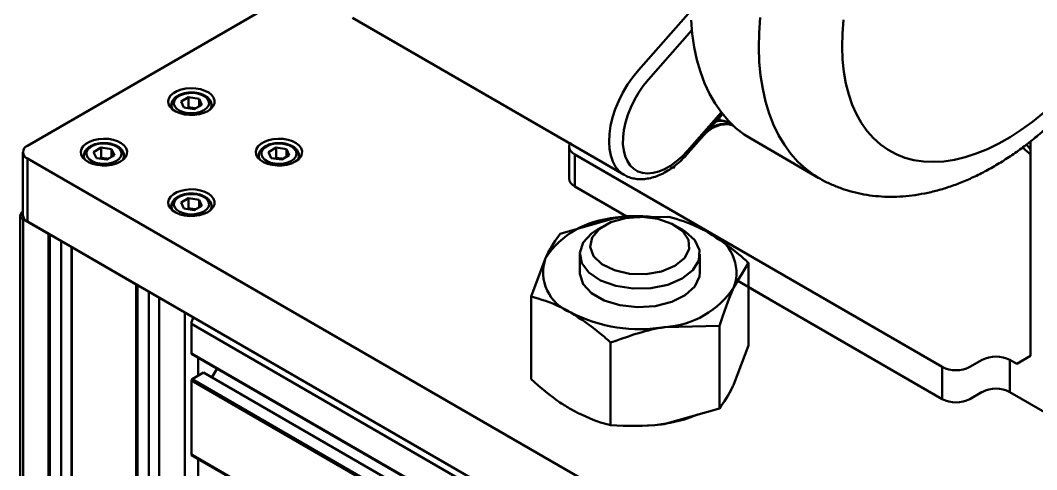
# Model space of a CAD drawing. Header units: millimetres. Extents: x 32504 to 36677, y 41990 to 42879.
# Drawn here: x 33424.8 to 33490.6, y 42696.8 to 42725.8 of the extents above; entities that cross this region are included whole.
import ezdxf

# ---------------------------------------------------------------- set-up
doc = ezdxf.new("R2010")
doc.units = ezdxf.units.MM
doc.layers.add('Net_dam', color=7, linetype='Continuous', lineweight=50)

msp = doc.modelspace()

# ---------------------------------------------------------------- linework, layer by layer
at = {"layer": 'Net_dam'}
for p, q in [((33444.3022, 42728.671), (33425.2953, 42717.6986)), ((33468.19, 42726.4228), (33464.8074, 42722.5931)), ((33446.3236, 42725.9686), (33463.8871, 42715.819)), ((33465.451, 42721.9789), (33468.2627, 42725.1622)), ((33435.722, 42720.8457), (33435.2305, 42720.5619)), ((33436.3935, 42720.7418), (33435.722, 42720.8457)), ((33435.722, 42720.1924), (33435.722, 42720.8457)), ((33434.6019, 42720.3274), (33434.6019, 42720.124)), ((33435.4104, 42720.1743), (33435.2305, 42720.5619)), ((33436.0818, 42720.0704), (33435.4104, 42720.1743)), ((33435.722, 42720.1924), (33435.6314, 42720.1401)), ((33436.0577, 42720.1405), (33435.722, 42720.1924)), ((33436.0818, 42720.0704), (33436.5734, 42720.3542)), ((33436.3935, 42720.7418), (33436.5734, 42720.3542)), ((33436.3935, 42720.2503), (33436.3935, 42720.7418)), ((33437.2019, 42720.124), (33437.2019, 42720.3274)), ((33436.1725, 42720.1228), (33436.0577, 42720.1405)), ((33470.1642, 42719.8483), (33467.9789, 42717.3742)), ((33468.0061, 42717.2132), (33470.244, 42719.7469)), ((33469.8846, 42719.3366), (33469.8839, 42719.3392)), ((33470.0162, 42719.4889), (33470.0656, 42719.3387)), ((33470.6477, 42719.1799), (33470.5988, 42719.2006)), ((33470.679, 42719.1561), (33470.6304, 42719.304)), ((33470.8443, 42719.0309), (33470.6467, 42719.1805)), ((33430.0652, 42717.58), (33429.5736, 42717.2963)), ((33430.7366, 42717.4762), (33430.0652, 42717.58)), ((33430.0652, 42716.9268), (33430.0652, 42717.58)), ((33441.3789, 42717.58), (33440.8873, 42717.2963)), ((33442.0503, 42717.4762), (33441.3789, 42717.58)), ((33441.3789, 42716.9268), (33441.3789, 42717.58)), ((33460.324, 42717.6561), (33460.324, 42715.5821)), ((33472.0747, 42718.1609), (33476.4764, 42715.6173)), ((33490.1685, 42717.9939), (33490.1685, 42704.123)), ((33425.0024, 42717.2904), (33425.0024, 42713.2077)), ((33425.2953, 42716.8822), (33487.5207, 42680.9602)), ((33425.2953, 42716.8822), (33425.2953, 42712.7995)), ((33428.9451, 42717.0618), (33428.9451, 42716.8584)), ((33429.7535, 42716.9087), (33429.5736, 42717.2963)), ((33430.425, 42716.8048), (33429.7535, 42716.9087)), ((33430.0652, 42716.9268), (33429.9745, 42716.8745)), ((33430.4009, 42716.8749), (33430.0652, 42716.9268)), ((33430.425, 42716.8048), (33430.9165, 42717.0886)), ((33430.7366, 42717.4762), (33430.9165, 42717.0886)), ((33430.7366, 42716.9847), (33430.7366, 42717.4762)), ((33431.5451, 42716.8584), (33431.5451, 42717.0618)), ((33440.2588, 42717.0618), (33440.2588, 42716.8584)), ((33441.0673, 42716.9087), (33440.8873, 42717.2963)), ((33441.7387, 42716.8048), (33441.0673, 42716.9087)), ((33441.3789, 42716.9268), (33441.2882, 42716.8745)), ((33441.7146, 42716.8749), (33441.3789, 42716.9268)), ((33441.7387, 42716.8048), (33442.2302, 42717.0886)), ((33442.0503, 42717.4762), (33442.2302, 42717.0886)), ((33442.0503, 42716.9847), (33442.0503, 42717.4762)), ((33442.8588, 42716.8584), (33442.8588, 42717.0618)), ((33460.6955, 42717.1379), (33467.744, 42713.0647)), ((33460.6955, 42717.1379), (33484.4464, 42703.4127)), ((33460.6955, 42715.0639), (33460.6955, 42717.1379)), ((33430.5156, 42716.8571), (33430.4009, 42716.8749)), ((33441.8293, 42716.8571), (33441.7146, 42716.8749)), ((33467.1498, 42716.274), (33467.05, 42716.3317)), ((33464.0179, 42713.144), (33460.6955, 42715.0639)), ((33435.722, 42714.3144), (33435.2305, 42714.0306)), ((33436.3935, 42714.2105), (33435.722, 42714.3144)), ((33435.722, 42713.6612), (33435.722, 42714.3144)), ((33434.6019, 42713.7961), (33434.6019, 42713.5928)), ((33435.4104, 42713.643), (33435.2305, 42714.0306)), ((33436.0818, 42713.5392), (33435.4104, 42713.643)), ((33435.722, 42713.6612), (33435.6314, 42713.6088)), ((33436.0577, 42713.6092), (33435.722, 42713.6612)), ((33436.1725, 42713.5915), (33436.0577, 42713.6092)), ((33436.0818, 42713.5392), (33436.5734, 42713.8229)), ((33436.3935, 42714.2105), (33436.5734, 42713.8229)), ((33436.3935, 42713.7191), (33436.3935, 42714.2105)), ((33437.2019, 42713.5928), (33437.2019, 42713.7961)), ((33424.8367, 42713.2077), (33424.8367, 42388.2245)), ((33425.0125, 42712.9628), (33426.6671, 42712.0076)), ((33425.0125, 42712.9628), (33425.0125, 42387.9795)), ((33459.744, 42712.019), (33463.2611, 42713.0229)), ((33465.2258, 42713.0843), (33466.7781, 42713.107)), ((33425.2953, 42712.7995), (33487.5207, 42676.8775)), ((33462.6224, 42712.5598), (33462.1486, 42712.2861)), ((33467.638, 42712.2861), (33467.1642, 42712.5598)), ((33426.6671, 42712.0076), (33426.6671, 42387.0243)), ((33426.752, 42711.9586), (33426.752, 42387.0243)), ((33427.4874, 42711.5341), (33427.4874, 42387.4489)), ((33428.1486, 42711.1523), (33428.1486, 42386.1834)), ((33428.1662, 42711.1422), (33432.324, 42708.7419)), ((33428.1662, 42711.1422), (33428.1662, 42386.1589)), ((33457.8593, 42707.9583), (33458.8017, 42710.4486)), ((33461.0124, 42710.7022), (33461.0124, 42709.5063)), ((33468.7743, 42709.5063), (33468.7743, 42710.7022)), ((33471.9273, 42710.1344), (33470.985, 42708.564)), ((33471.9273, 42704.7956), (33471.9273, 42710.1344)), ((33432.324, 42708.7419), (33432.324, 42383.7587)), ((33432.4088, 42708.693), (33432.4088, 42383.7587)), ((33473.4953, 42707.6671), (33471.2317, 42708.9752)), ((33484.4464, 42701.3387), (33471.9273, 42708.5732)), ((33433.1442, 42708.2684), (33433.1442, 42384.1832)), ((33433.8055, 42707.8867), (33433.8055, 42382.9178)), ((33433.823, 42707.8766), (33435.4777, 42706.9214)), ((33433.823, 42707.8766), (33433.823, 42382.8933)), ((33457.8593, 42702.6195), (33457.8593, 42707.9583)), ((33435.4777, 42706.9214), (33435.4777, 42381.9381)), ((33435.9019, 42706.1865), (33476.9141, 42682.5107)), ((33435.9019, 42704.2758), (33435.9019, 42706.1865)), ((33470.0426, 42706.0737), (33466.5256, 42705.9897)), ((33470.0426, 42700.7349), (33470.0426, 42706.0737)), ((33463.0085, 42699.6469), (33463.0085, 42704.9857)), ((33471.9273, 42704.7956), (33470.985, 42702.3053)), ((33435.9019, 42704.2758), (33476.9141, 42680.6)), ((33435.9144, 42704.2483), (33476.9265, 42680.5725)), ((33436.3262, 42704.0106), (33436.3262, 42702.8387)), ((33487.0261, 42703.8646), (33486.234, 42703.4078)), ((33488.8221, 42701.79), (33488.8221, 42703.864)), ((33489.2709, 42703.6047), (33488.8221, 42703.864)), ((33490.1685, 42704.123), (33489.2709, 42703.6047)), ((33437.2265, 42702.7271), (33437.5573, 42703.2999)), ((33484.4464, 42703.4127), (33484.4464, 42701.3387)), ((33435.9019, 42702.5447), (33476.9141, 42678.8689)), ((33435.9019, 42697.7435), (33435.9019, 42702.5447)), ((33435.9444, 42702.6182), (33436.6797, 42703.0428)), ((33435.9444, 42702.6182), (33476.9565, 42678.9424)), ((33436.6797, 42703.0428), (33477.1626, 42679.6725)), ((33487.0346, 42701.7949), (33486.2425, 42701.3381)), ((33488.8221, 42701.79), (33491.5148, 42700.234)), ((33470.0426, 42700.7349), (33466.5256, 42699.731)), ((33435.9019, 42697.7435), (33476.9141, 42674.0676)), ((33435.9144, 42697.716), (33476.9265, 42674.0402)), ((33436.3262, 42697.4783), (33436.3262, 42696.3063))]:
    msp.add_line(p, q, dxfattribs=at)
at = {"layer": 'Net_dam', "flags": 128}
for points in [[(33472.0747, 42718.1609), (33471.6412, 42718.4357), (33471.1108, 42718.8462), (33470.6195, 42719.3155), (33470.1692, 42719.8419), (33469.7616, 42720.4234), (33469.3982, 42721.0577), (33469.0805, 42721.7425), (33468.8096, 42722.4753), (33468.5866, 42723.2531), (33468.4122, 42724.0732), (33468.2872, 42724.9323), (33468.212, 42725.8273)], [(33472.673, 42725.9864), (33472.6059, 42725.0049), (33472.5892, 42724.0496), (33472.6232, 42723.124), (33472.7076, 42722.2318), (33472.8421, 42721.3763), (33473.0262, 42720.5607), (33473.2593, 42719.7882), (33473.5404, 42719.0617), (33473.8684, 42718.384), (33474.2422, 42717.7577), (33474.6602, 42717.1852), (33475.1209, 42716.6685), (33475.6226, 42716.2098), (33476.1633, 42715.8107), (33476.4737, 42715.6188)], [(33478.0652, 42725.8376), (33477.996, 42724.9582), (33477.9771, 42724.1043), (33478.0086, 42723.2799), (33478.0904, 42722.4891), (33478.2221, 42721.7356), (33478.4031, 42721.0229), (33478.6324, 42720.3545), (33478.9091, 42719.7336), (33479.2318, 42719.1631), (33479.599, 42718.6458), (33480.0088, 42718.184), (33480.4594, 42717.78), (33480.9486, 42717.4358), (33481.4741, 42717.1529), (33482.0334, 42716.9328), (33482.6237, 42716.7764), (33483.2424, 42716.6845), (33483.8864, 42716.6575), (33484.5527, 42716.6957), (33485.2381, 42716.7987), (33485.9393, 42716.9662), (33486.653, 42717.1972), (33487.3758, 42717.4907), (33488.1042, 42717.8454), (33488.8349, 42718.2595), (33489.5642, 42718.731), (33490.2887, 42719.2577), (33491.005, 42719.8371)], [(33464.8074, 42722.5931), (33464.439, 42722.142), (33464.0994, 42721.6562), (33463.794, 42721.1432), (33463.5275, 42720.6111), (33463.3043, 42720.0685), (33463.1278, 42719.5237), (33463.0007, 42718.9854), (33462.9252, 42718.4622), (33462.9024, 42717.9621), (33462.9326, 42717.4932), (33463.0153, 42717.0628), (33463.1494, 42716.6777), (33463.3326, 42716.3441), (33463.5621, 42716.067), (33463.8342, 42715.851), (33463.8962, 42715.8138)], [(33467.9789, 42717.3742), (33467.6253, 42717.0058), (33467.2561, 42716.6831), (33466.8777, 42716.4116), (33466.4964, 42716.1959), (33466.1189, 42716.0398), (33465.7516, 42715.946), (33465.4008, 42715.916), (33465.0725, 42715.9503), (33464.7722, 42716.0484), (33464.5052, 42716.2085), (33464.276, 42716.428), (33464.0886, 42716.7031), (33463.9461, 42717.029), (33463.8509, 42717.4003), (33463.8048, 42717.8105), (33463.8085, 42718.2526), (33463.8619, 42718.7191), (33463.9641, 42719.202), (33464.1133, 42719.693), (33464.3071, 42720.1837), (33464.5421, 42720.6657), (33464.8143, 42721.1308), (33465.119, 42721.5711), (33465.451, 42721.9789)], [(33436.9626, 42719.9437), (33437.1658, 42720.0897), (33437.3099, 42720.2574), (33437.3882, 42720.4391), (33437.397, 42720.6263), (33437.3359, 42720.8102), (33437.2077, 42720.9822), (33437.0185, 42721.1343), (33436.777, 42721.2593), (33436.4947, 42721.3515), (33436.1846, 42721.4065), (33435.8613, 42721.4217), (33435.5399, 42721.3964), (33435.2355, 42721.3318), (33434.9622, 42721.231), (33434.7328, 42721.0986), (33434.5581, 42720.9408), (33434.4463, 42720.765), (33434.4025, 42720.5795), (33434.4288, 42720.3929), (33434.524, 42720.2139), (33434.6836, 42720.0509), (33434.9002, 42719.9115), (33435.1637, 42719.8022), (33435.4616, 42719.7282), (33435.7802, 42719.693), (33436.1044, 42719.698), (33436.4192, 42719.7432), (33436.7098, 42719.8264), (33436.9626, 42719.9437)], [(33436.708, 42719.9927), (33436.8832, 42720.123), (33436.9967, 42720.2744), (33437.0414, 42720.4374), (33437.0145, 42720.6016), (33436.9177, 42720.7568), (33436.7571, 42720.8933), (33436.5427, 42721.0024), (33436.2881, 42721.0773), (33436.0092, 42721.1132), (33435.7236, 42721.1081), (33435.4492, 42721.062), (33435.2032, 42720.9781), (33435.0012, 42720.8614), (33434.8557, 42720.7194), (33434.776, 42720.561), (33434.767, 42720.3961), (33434.8293, 42720.2351), (33434.9591, 42720.0881), (33435.148, 42719.9644), (33435.3844, 42719.8717), (33435.6532, 42719.8158), (33435.9377, 42719.8003), (33436.22, 42719.8261), (33436.4822, 42719.8916), (33436.708, 42719.9927)], [(33436.1638, 42720.1177), (33436.1323, 42720.1259), (33436.0577, 42720.1405)], [(33431.3057, 42716.6781), (33431.5089, 42716.824), (33431.6531, 42716.9918), (33431.7313, 42717.1735), (33431.7401, 42717.3607), (33431.679, 42717.5446), (33431.5508, 42717.7166), (33431.3616, 42717.8687), (33431.1202, 42717.9937), (33430.8378, 42718.0859), (33430.5277, 42718.1408), (33430.2045, 42718.156), (33429.8831, 42718.1307), (33429.5786, 42718.0662), (33429.3053, 42717.9653), (33429.076, 42717.8329), (33428.9013, 42717.6751), (33428.7894, 42717.4994), (33428.7456, 42717.3139), (33428.7719, 42717.1272), (33428.8672, 42716.9482), (33429.0268, 42716.7852), (33429.2434, 42716.6458), (33429.5068, 42716.5366), (33429.8048, 42716.4626), (33430.1233, 42716.4273), (33430.4476, 42716.4324), (33430.7623, 42716.4776), (33431.0529, 42716.5608), (33431.3057, 42716.6781)], [(33431.0512, 42716.7271), (33431.2263, 42716.8574), (33431.3398, 42717.0088), (33431.3845, 42717.1717), (33431.3576, 42717.336), (33431.2608, 42717.4912), (33431.1002, 42717.6276), (33430.8858, 42717.7367), (33430.6312, 42717.8116), (33430.3524, 42717.8476), (33430.0667, 42717.8424), (33429.7923, 42717.7964), (33429.5464, 42717.7124), (33429.3443, 42717.5958), (33429.1988, 42717.4538), (33429.1191, 42717.2954), (33429.1101, 42717.1305), (33429.1725, 42716.9695), (33429.3022, 42716.8225), (33429.4912, 42716.6988), (33429.7275, 42716.606), (33429.9964, 42716.5502), (33430.2809, 42716.5346), (33430.5631, 42716.5604), (33430.8254, 42716.626), (33431.0512, 42716.7271)], [(33442.6194, 42716.6781), (33442.8227, 42716.824), (33442.9668, 42716.9918), (33443.0451, 42717.1735), (33443.0538, 42717.3607), (33442.9927, 42717.5446), (33442.8645, 42717.7166), (33442.6753, 42717.8687), (33442.4339, 42717.9937), (33442.1515, 42718.0859), (33441.8414, 42718.1408), (33441.5182, 42718.156), (33441.1968, 42718.1307), (33440.8923, 42718.0662), (33440.619, 42717.9653), (33440.3897, 42717.8329), (33440.215, 42717.6751), (33440.1031, 42717.4994), (33440.0593, 42717.3139), (33440.0857, 42717.1272), (33440.1809, 42716.9482), (33440.3405, 42716.7852), (33440.5571, 42716.6458), (33440.8205, 42716.5366), (33441.1185, 42716.4626), (33441.437, 42716.4273), (33441.7613, 42716.4324), (33442.0761, 42716.4776), (33442.3666, 42716.5608), (33442.6194, 42716.6781)], [(33442.3649, 42716.7271), (33442.54, 42716.8574), (33442.6535, 42717.0088), (33442.6982, 42717.1717), (33442.6713, 42717.336), (33442.5745, 42717.4912), (33442.4139, 42717.6276), (33442.1996, 42717.7367), (33441.9449, 42717.8116), (33441.6661, 42717.8476), (33441.3804, 42717.8424), (33441.106, 42717.7964), (33440.8601, 42717.7124), (33440.658, 42717.5958), (33440.5125, 42717.4538), (33440.4328, 42717.2954), (33440.4238, 42717.1305), (33440.4862, 42716.9695), (33440.6159, 42716.8225), (33440.8049, 42716.6988), (33441.0412, 42716.606), (33441.3101, 42716.5502), (33441.5946, 42716.5346), (33441.8768, 42716.5604), (33442.1391, 42716.626), (33442.3649, 42716.7271)], [(33460.6955, 42717.1379), (33460.5377, 42717.2491), (33460.4204, 42717.3759), (33460.3483, 42717.5134), (33460.324, 42717.6565), (33460.3485, 42717.7995), (33460.4209, 42717.937)], [(33490.1685, 42717.1351), (33490.124, 42717.1707), (33489.6441, 42717.593)], [(33490.1685, 42717.4577), (33489.9826, 42717.6695), (33489.8991, 42717.7697)], [(33467.9789, 42717.3742), (33468.0083, 42717.31), (33468.0193, 42717.2581), (33468.0115, 42717.2208), (33468.0061, 42717.2131)], [(33430.5069, 42716.8521), (33430.4754, 42716.8603), (33430.4009, 42716.8749)], [(33441.8206, 42716.8521), (33441.7892, 42716.8603), (33441.7146, 42716.8749)], [(33460.6955, 42715.0639), (33460.5377, 42715.1751), (33460.4204, 42715.3019), (33460.3483, 42715.4394), (33460.324, 42715.5825), (33460.324, 42715.5825)], [(33436.9626, 42713.4125), (33437.1658, 42713.5584), (33437.3099, 42713.7262), (33437.3882, 42713.9079), (33437.397, 42714.095), (33437.3359, 42714.2789), (33437.2077, 42714.4509), (33437.0185, 42714.603), (33436.777, 42714.7281), (33436.4947, 42714.8202), (33436.1846, 42714.8752), (33435.8613, 42714.8904), (33435.5399, 42714.8651), (33435.2355, 42714.8005), (33434.9622, 42714.6997), (33434.7328, 42714.5673), (33434.5581, 42714.4095), (33434.4463, 42714.2338), (33434.4025, 42714.0482), (33434.4288, 42713.8616), (33434.524, 42713.6826), (33434.6836, 42713.5196), (33434.9002, 42713.3802), (33435.1637, 42713.271), (33435.4616, 42713.197), (33435.7802, 42713.1617), (33436.1044, 42713.1668), (33436.4192, 42713.212), (33436.7098, 42713.2952), (33436.9626, 42713.4125)], [(33436.708, 42713.4614), (33436.8832, 42713.5918), (33436.9967, 42713.7432), (33437.0414, 42713.9061), (33437.0145, 42714.0703), (33436.9177, 42714.2256), (33436.7571, 42714.362), (33436.5427, 42714.4711), (33436.2881, 42714.546), (33436.0092, 42714.582), (33435.7236, 42714.5768), (33435.4492, 42714.5308), (33435.2032, 42714.4468), (33435.0012, 42714.3301), (33434.8557, 42714.1882), (33434.776, 42714.0297), (33434.767, 42713.8649), (33434.8293, 42713.7039), (33434.9591, 42713.5569), (33435.148, 42713.4331), (33435.3844, 42713.3404), (33435.6532, 42713.2845), (33435.9377, 42713.269), (33436.22, 42713.2948), (33436.4822, 42713.3603), (33436.708, 42713.4614)], [(33436.1638, 42713.5865), (33436.1323, 42713.5946), (33436.0577, 42713.6092)], [(33467.1638, 42709.9385), (33466.3036, 42709.5839), (33465.2905, 42709.4098), (33464.2344, 42709.435), (33463.2496, 42709.6568), (33462.443, 42710.0512), (33461.902, 42710.5754), (33461.685, 42711.1726), (33461.8158, 42711.7781), (33462.28, 42712.3263), (33463.0275, 42712.7578), (33463.9771, 42713.0258), (33465.026, 42713.1013), (33466.0605, 42712.9761), (33466.9686, 42712.6637), (33467.6517, 42712.1981), (33468.036, 42711.6296), (33468.0796, 42711.0199), (33467.778, 42710.4351), (33467.1638, 42709.9385)], [(33467.6376, 42709.118), (33466.7068, 42708.7214), (33465.6148, 42708.5008), (33464.4588, 42708.4758), (33463.3413, 42708.6487), (33462.3618, 42709.004), (33461.6072, 42709.5102), (33461.1446, 42710.1223), (33461.0151, 42710.786), (33461.2301, 42711.4421), (33461.7707, 42712.0326), (33462.1486, 42712.2861)], [(33467.638, 42712.2861), (33467.835, 42712.1636), (33468.4504, 42711.5981), (33468.7499, 42710.953), (33468.7066, 42710.2857), (33468.3245, 42709.6553), (33467.6376, 42709.118)], [(33461.0124, 42709.5063), (33461.0151, 42709.4225), (33461.2301, 42708.7663), (33461.7707, 42708.1759), (33462.5887, 42707.7037), (33463.6115, 42707.3916), (33464.7482, 42707.2674), (33465.8978, 42707.3422), (33466.9581, 42707.6093), (33467.835, 42708.0449), (33468.4504, 42708.6104), (33468.7499, 42709.2554), (33468.7743, 42709.5063)], [(33470.0426, 42701.138), (33470.0504, 42701.1433)], [(33461.9754, 42699.9578), (33462.0071, 42699.9508)], [(33464.8933, 42699.5975), (33464.8933, 42699.5975), (33465.8912, 42699.6528), (33466.8627, 42699.7955), (33467.7852, 42700.0221), (33468.6369, 42700.3273), (33468.6675, 42700.3424)]]:
    msp.add_lwpolyline(points, dxfattribs=at)
at = {"layer": 'Net_dam'}
for centre, radius, start, end in [((33435.0885, 42720.3339), 0.4866, 180.285717, 218.116277), ((33436.7048, 42720.3379), 0.4973, 322.268055, 358.194843), ((33435.9022, 42719.1344), 1.0181, 81.210056, 101.881178), ((33425.4503, 42717.2904), 0.4366, 110.783421, 249.216579), ((33429.4317, 42717.0683), 0.4866, 180.285717, 218.116278), ((33430.2453, 42715.8688), 1.0181, 81.210056, 101.881178), ((33431.048, 42717.0723), 0.4973, 322.268053, 358.194843), ((33440.7454, 42717.0683), 0.4866, 180.285717, 218.116276), ((33441.559, 42715.8688), 1.0181, 81.210056, 101.881178), ((33442.3617, 42717.0723), 0.4973, 322.268055, 358.194844), ((33435.0885, 42713.8027), 0.4866, 180.285716, 218.11627), ((33435.9022, 42712.6031), 1.0181, 81.210056, 101.881178), ((33436.7048, 42713.8066), 0.4973, 322.268061, 358.194844), ((33425.1038, 42713.2067), 0.2605, 112.899964, 249.479728), ((33425.5029, 42713.2576), 0.5029, 185.694799, 245.625342), ((33463.6058, 42707.2761), 5.7572, 93.433502, 146.561121), ((33464.6298, 42703.4825), 9.6808, 83.070152, 99.771097), ((33468.3708, 42709.4878), 2.7726, 340.538998, 69.257925), ((33461.4159, 42709.5248), 2.7726, 160.538998, 249.257925), ((33466.1808, 42711.7365), 5.7572, 273.433502, 326.561121), ((33436.7899, 42706.1502), 0.8887, 149.241209, 177.657331), ((33464.8826, 42715.5301), 9.6808, 242.642825, 279.771097), ((33435.9313, 42704.2726), 0.0296, 173.701152, 234.986668), ((33487.9236, 42702.1311), 1.952, 62.592623, 117.373289), ((33485.345, 42705.1456), 1.952, 242.592623, 297.373289), ((33435.994, 42702.5405), 0.0922, 122.605478, 177.394522), ((33487.9236, 42700.0571), 1.952, 62.592623, 117.373289), ((33485.345, 42703.0716), 1.952, 242.592623, 297.373289), ((33435.9313, 42697.7402), 0.0296, 173.701152, 234.986668)]:
    msp.add_arc(centre, radius, start, end, dxfattribs=at)
for points, knots in [([(33476.4748, 42715.6233), (33476.51, 42715.6013), (33476.756, 42715.4476), (33477.2433, 42715.2153), (33477.9333, 42714.9318), (33478.6492, 42714.7112), (33479.3852, 42714.5474), (33480.1407, 42714.4423), (33480.9139, 42714.3958), (33481.7035, 42714.4088), (33482.5079, 42714.4817), (33483.3252, 42714.6154), (33484.1534, 42714.8102), (33484.9895, 42715.0664), (33485.8303, 42715.3834), (33486.672, 42715.7604), (33487.5109, 42716.1956), (33488.343, 42716.6866), (33489.1646, 42717.2308), (33489.9725, 42717.8251), (33490.7638, 42718.4664), (33491.536, 42719.1519), (33492.2871, 42719.8785), (33493.015, 42720.6436), (33493.718, 42721.4442), (33494.3941, 42722.2777), (33495.0422, 42723.1411), (33495.659, 42724.0326), (33496.197, 42724.8665), (33496.5135, 42725.4117), (33496.6479, 42725.6432)], [0, 0, 0, 0, 0.0056304, 0.0393703, 0.0730638, 0.106823, 0.1407716, 0.1750267, 0.209695, 0.2448671, 0.2806108, 0.3169637, 0.3539274, 0.3914654, 0.4295059, 0.4679514, 0.5066921, 0.5456206, 0.5846427, 0.6236696, 0.6626498, 0.7015549, 0.7403713, 0.779096, 0.8177337, 0.8562943, 0.894791, 0.9332392, 0.9716559, 1, 1, 1, 1]), ([(33437.1971, 42720.321), (33437.1954, 42720.3722), (33437.1916, 42720.4847), (33437.1115, 42720.6482), (33436.98, 42720.8028), (33436.7959, 42720.9357), (33436.5666, 42721.0415), (33436.3029, 42721.1137), (33436.0196, 42721.1487), (33435.7308, 42721.1451), (33435.4499, 42721.103), (33435.1895, 42721.0235), (33434.9618, 42720.9084), (33434.7837, 42720.7653), (33434.6662, 42720.6024), (33434.6052, 42720.4554), (33434.609, 42720.3645), (33434.6103, 42720.333)], [0, 0, 0, 0, 0.0542833, 0.1194826, 0.1861428, 0.2559958, 0.3280365, 0.4004926, 0.4727388, 0.5448782, 0.617156, 0.6897869, 0.763077, 0.8371764, 0.9032703, 0.9665428, 1, 1, 1, 1]), ([(33469.1818, 42718.5443), (33469.2854, 42718.6268), (33469.5517, 42718.8388), (33469.9976, 42719.0353), (33470.4716, 42719.1147), (33470.8089, 42719.0857), (33470.9513, 42718.9871), (33470.9802, 42718.9671)], [0, 0, 0, 0, 0.1634651, 0.4205106, 0.6775836, 0.934645, 1, 1, 1, 1]), ([(33470.8412, 42719.0322), (33470.8002, 42719.0503), (33470.6691, 42719.1081), (33470.4316, 42719.1245), (33470.1674, 42719.1056), (33469.9363, 42719.0529), (33469.7294, 42718.9799), (33469.5652, 42718.9073), (33469.4709, 42718.8517), (33469.4426, 42718.835)], [0, 0, 0, 0, 0.1025924, 0.3279168, 0.5138425, 0.6606767, 0.8025843, 0.9406642, 1, 1, 1, 1]), ([(33469.8322, 42719.2806), (33469.9448, 42719.2987), (33470.2151, 42719.342), (33470.5085, 42719.2816), (33470.6508, 42719.1633), (33470.6863, 42719.1339)], [0, 0, 0, 0, 0.34890643, 0.83789669, 1, 1, 1, 1]), ([(33470.535, 42719.2276), (33470.484, 42719.2519), (33470.3576, 42719.3119), (33470.1417, 42719.3407), (33469.9738, 42719.3484), (33469.8912, 42719.3374), (33469.8846, 42719.3366)], [0, 0, 0, 0, 0.2624827, 0.6497911, 0.9721842, 1, 1, 1, 1]), ([(33431.5402, 42717.0554), (33431.5385, 42717.1065), (33431.5348, 42717.2191), (33431.4547, 42717.3826), (33431.3231, 42717.5372), (33431.139, 42717.6701), (33430.9097, 42717.7758), (33430.646, 42717.8481), (33430.3628, 42717.8831), (33430.074, 42717.8795), (33429.7931, 42717.8374), (33429.5327, 42717.7579), (33429.305, 42717.6428), (33429.1269, 42717.4996), (33429.0093, 42717.3367), (33428.9483, 42717.1898), (33428.9521, 42717.0989), (33428.9534, 42717.0674)], [0, 0, 0, 0, 0.0542833, 0.1194826, 0.1861428, 0.2559958, 0.3280365, 0.4004926, 0.4727388, 0.5448782, 0.617156, 0.6897869, 0.763077, 0.8371764, 0.9032703, 0.9665428, 1, 1, 1, 1]), ([(33442.8539, 42717.0554), (33442.8522, 42717.1065), (33442.8485, 42717.2191), (33442.7684, 42717.3826), (33442.6368, 42717.5372), (33442.4527, 42717.6701), (33442.2234, 42717.7758), (33441.9597, 42717.8481), (33441.6765, 42717.8831), (33441.3877, 42717.8795), (33441.1068, 42717.8374), (33440.8464, 42717.7579), (33440.6187, 42717.6428), (33440.4406, 42717.4996), (33440.323, 42717.3367), (33440.2621, 42717.1898), (33440.2658, 42717.0989), (33440.2671, 42717.0674)], [0, 0, 0, 0, 0.0542833, 0.1194826, 0.1861428, 0.2559958, 0.3280365, 0.4004926, 0.4727388, 0.5448782, 0.617156, 0.6897869, 0.763077, 0.8371764, 0.9032703, 0.9665428, 1, 1, 1, 1]), ([(33463.9027, 42715.8192), (33463.9481, 42715.7913), (33464.0947, 42715.7012), (33464.3739, 42715.6086), (33464.7297, 42715.5413), (33465.1039, 42715.5349), (33465.4919, 42715.5854), (33465.8915, 42715.6944), (33466.2979, 42715.8615), (33466.7052, 42716.0851), (33467.1069, 42716.3614), (33467.4964, 42716.686), (33467.7944, 42716.9779), (33467.9596, 42717.1615), (33468.0061, 42717.2132)], [0, 0, 0, 0, 0.0388589, 0.1253726, 0.2119603, 0.2998494, 0.3898966, 0.4823783, 0.5769533, 0.6728893, 0.7694315, 0.8659655, 0.9622731, 1, 1, 1, 1]), ([(33437.1971, 42713.7898), (33437.1954, 42713.8409), (33437.1916, 42713.9534), (33437.1115, 42714.117), (33436.98, 42714.2716), (33436.7959, 42714.4045), (33436.5666, 42714.5102), (33436.3029, 42714.5825), (33436.0196, 42714.6175), (33435.7308, 42714.6139), (33435.4499, 42714.5718), (33435.1895, 42714.4923), (33434.9618, 42714.3772), (33434.7837, 42714.234), (33434.6662, 42714.0711), (33434.6052, 42713.9242), (33434.609, 42713.8332), (33434.6103, 42713.8018)], [0, 0, 0, 0, 0.0542833, 0.1194826, 0.1861428, 0.2559958, 0.3280365, 0.4004926, 0.4727388, 0.5448782, 0.617156, 0.6897869, 0.763077, 0.8371764, 0.9032703, 0.9665428, 1, 1, 1, 1]), ([(33463.2611, 42713.0229), (33463.3445, 42713.0358), (33463.897, 42713.1211), (33464.4384, 42713.0986), (33464.898, 42713.0794)], [0, 0, 0, 0, 0.1510185, 1, 1, 1, 1]), ([(33469.3527, 42712.0807), (33469.1186, 42712.209), (33468.2471, 42712.6866), (33467.3986, 42712.9294), (33466.7781, 42713.107)], [0, 0, 0, 0, 0.2686336, 1, 1, 1, 1]), ([(33458.8017, 42710.4486), (33458.824, 42710.4963), (33459.1422, 42711.1753), (33459.4541, 42711.6125), (33459.744, 42712.019)], [0, 0, 0, 0, 0.0702148, 1, 1, 1, 1]), ([(33471.9273, 42710.1344), (33471.7112, 42710.3286), (33470.872, 42711.0827), (33470.0001, 42711.6554), (33469.3527, 42712.0807)], [0, 0, 0, 0, 0.2575513, 1, 1, 1, 1]), ([(33470.985, 42708.564), (33470.9626, 42708.5154), (33470.6444, 42707.8233), (33470.3325, 42706.9167), (33470.0426, 42706.0737)], [0, 0, 0, 0, 0.0702148, 1, 1, 1, 1]), ([(33460.4339, 42706.9319), (33460.1998, 42707.0603), (33459.3283, 42707.5379), (33458.4798, 42707.7807), (33457.8593, 42707.9583)], [0, 0, 0, 0, 0.2686336, 1, 1, 1, 1]), ([(33463.0085, 42704.9857), (33462.7924, 42705.1799), (33461.9532, 42705.934), (33461.0813, 42706.5067), (33460.4339, 42706.9319)], [0, 0, 0, 0, 0.2575513, 1, 1, 1, 1]), ([(33466.5256, 42705.9897), (33466.4422, 42705.9763), (33465.2545, 42705.786), (33464.0907, 42705.3713), (33463.0085, 42704.9857)], [0, 0, 0, 0, 0.0702148, 1, 1, 1, 1]), ([(33460.4339, 42700.6733), (33460.1998, 42700.8152), (33459.3283, 42701.3437), (33458.4798, 42702.0806), (33457.8593, 42702.6195)], [0, 0, 0, 0, 0.2686336, 1, 1, 1, 1]), ([(33470.985, 42702.3053), (33470.9626, 42702.2577), (33470.6444, 42701.5786), (33470.3325, 42701.1414), (33470.0426, 42700.7349)], [0, 0, 0, 0, 0.0702148, 1, 1, 1, 1]), ([(33463.0085, 42699.6469), (33462.7924, 42699.7022), (33461.9532, 42699.9171), (33461.0813, 42700.3511), (33460.4339, 42700.6733)], [0, 0, 0, 0, 0.2575513, 1, 1, 1, 1]), ([(33466.5256, 42699.731), (33466.4422, 42699.7185), (33465.2545, 42699.5414), (33464.0907, 42699.5961), (33463.0085, 42699.6469)], [0, 0, 0, 0, 0.0702148, 1, 1, 1, 1])]:
    msp.add_open_spline(points, degree=3, knots=knots, dxfattribs=at)

doc.saveas('drawing.dxf')
